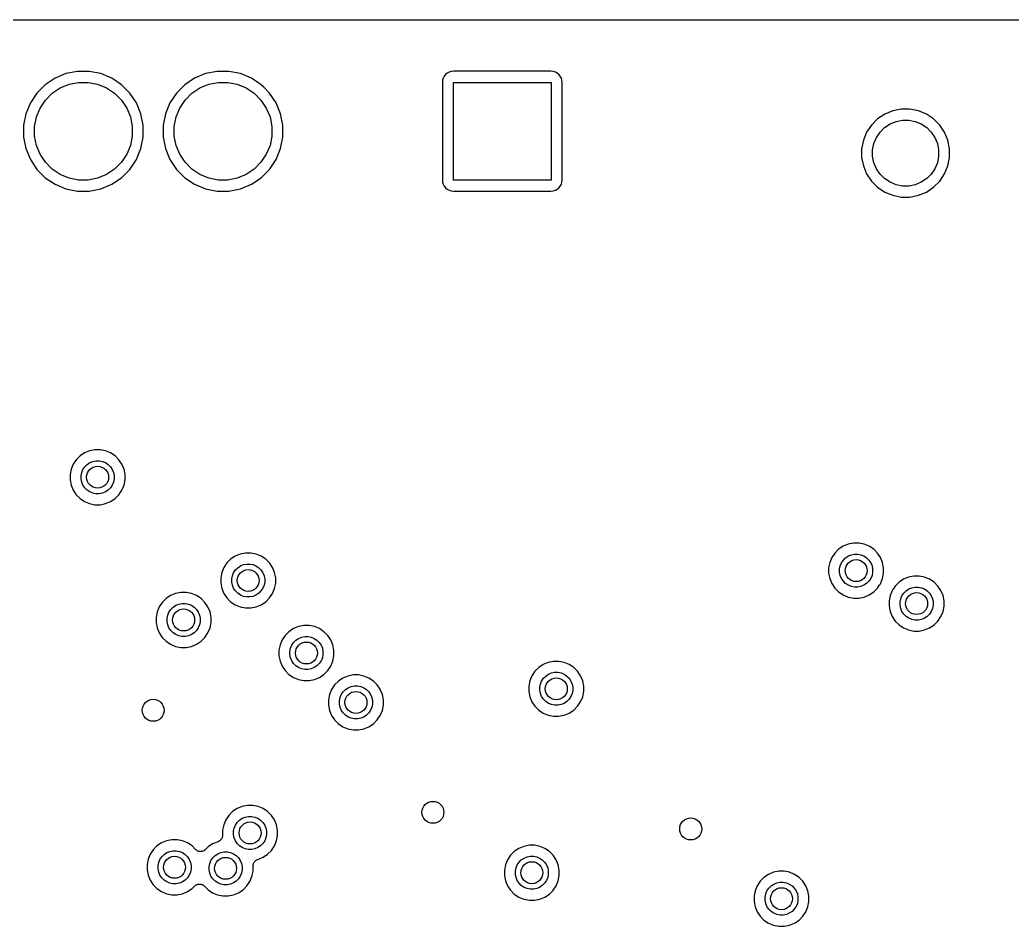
# Model space of a CAD drawing. Extents: x 76.5 to 170.2, y -170.2 to -83.1.
# Drawn here: x 131.81 to 149.86, y -99.58 to -83.08 of the extents above; entities that cross this region are included whole.
import ezdxf

# ---------------------------------------------------------------- set-up
doc = ezdxf.new("R2010")
doc.units = 0
doc.header["$MEASUREMENT"] = 0
doc.layers.add('BLACK', color=7, linetype='CONTINUOUS')

msp = doc.modelspace()

# ---------------------------------------------------------------- linework, layer by layer
at = {"layer": 'BLACK', "linetype": 'CONTINUOUS'}
for p, q in [((124.606, -83.0807), (159.647, -83.0807)), ((132.647, -84.0605), (132.449, -84.1426)), ((132.858, -84.0187), (132.647, -84.0605)), ((133.072, -84.0187), (132.858, -84.0187)), ((133.283, -84.0605), (133.072, -84.0187)), ((133.481, -84.1426), (133.283, -84.0605)), ((135.187, -84.0605), (134.989, -84.1426)), ((135.398, -84.0187), (135.187, -84.0605)), ((135.612, -84.0187), (135.398, -84.0187)), ((135.823, -84.0605), (135.612, -84.0187)), ((136.021, -84.1426), (135.823, -84.0605)), ((139.529, -84.107), (139.51, -84.1418)), ((139.554, -84.0766), (139.529, -84.107)), ((139.584, -84.0516), (139.554, -84.0766)), ((139.619, -84.033), (139.584, -84.0516)), ((139.657, -84.0216), (139.619, -84.033)), ((139.702, -84.0171), (139.657, -84.0216)), ((141.468, -84.0171), (139.702, -84.0171)), ((141.513, -84.0216), (141.468, -84.0171)), ((141.551, -84.033), (141.513, -84.0216)), ((141.586, -84.0516), (141.551, -84.033)), ((141.616, -84.0766), (141.586, -84.0516)), ((141.641, -84.107), (141.616, -84.0766)), ((141.66, -84.1418), (141.641, -84.107)), ((132.271, -84.2618), (132.119, -84.4135)), ((132.449, -84.1426), (132.271, -84.2618)), ((132.544, -84.3199), (132.706, -84.2528)), ((132.706, -84.2528), (132.878, -84.2187)), ((132.878, -84.2187), (133.053, -84.2187)), ((133.053, -84.2187), (133.224, -84.2528)), ((133.224, -84.2528), (133.386, -84.3199)), ((133.659, -84.2618), (133.481, -84.1426)), ((133.811, -84.4135), (133.659, -84.2618)), ((134.811, -84.2618), (134.659, -84.4135)), ((134.989, -84.1426), (134.811, -84.2618)), ((135.084, -84.3199), (135.246, -84.2528)), ((135.246, -84.2528), (135.418, -84.2187)), ((135.418, -84.2187), (135.593, -84.2187)), ((135.593, -84.2187), (135.764, -84.2528)), ((135.764, -84.2528), (135.926, -84.3199)), ((136.199, -84.2618), (136.021, -84.1426)), ((136.246, -84.3084), (136.199, -84.2618)), ((139.499, -84.1795), (139.495, -84.2249)), ((139.495, -84.2249), (139.495, -85.9904)), ((139.51, -84.1418), (139.499, -84.1795)), ((139.696, -85.9967), (139.696, -84.2187)), ((139.696, -84.2187), (141.474, -84.2187)), ((141.474, -84.2187), (141.474, -85.9967)), ((141.671, -84.1795), (141.66, -84.1418)), ((141.676, -84.2249), (141.671, -84.1795)), ((141.676, -85.9904), (141.676, -84.2249)), ((132.119, -84.4135), (132, -84.5919)), ((132.275, -84.541), (132.398, -84.4172)), ((132.398, -84.4172), (132.544, -84.3199)), ((133.386, -84.3199), (133.532, -84.4172)), ((133.532, -84.4172), (133.656, -84.541)), ((133.93, -84.5918), (133.811, -84.4135)), ((134.659, -84.4135), (134.54, -84.5919)), ((134.815, -84.541), (134.938, -84.4172)), ((134.938, -84.4172), (135.084, -84.3199)), ((135.926, -84.3199), (136.072, -84.4172)), ((136.072, -84.4172), (136.196, -84.541)), ((136.246, -84.3085), (136.246, -84.3084)), ((136.351, -84.4135), (136.246, -84.3085)), ((136.47, -84.5918), (136.351, -84.4135)), ((132, -84.5919), (131.918, -84.79)), ((132.177, -84.6866), (132.275, -84.541)), ((133.656, -84.541), (133.753, -84.6866)), ((134.012, -84.79), (133.93, -84.5918)), ((134.54, -84.5919), (134.458, -84.79)), ((134.717, -84.6866), (134.815, -84.541)), ((136.196, -84.541), (136.293, -84.6866)), ((136.552, -84.79), (136.47, -84.5918)), ((131.918, -84.79), (131.876, -85.0004)), ((132.11, -84.8484), (132.177, -84.6866)), ((133.753, -84.6866), (133.82, -84.8484)), ((134.054, -85.0004), (134.012, -84.79)), ((134.458, -84.79), (134.416, -85.0004)), ((134.65, -84.8484), (134.717, -84.6866)), ((136.293, -84.6866), (136.36, -84.8484)), ((136.594, -85.0004), (136.552, -84.79)), ((147.544, -84.7967), (147.413, -84.8843)), ((147.69, -84.7364), (147.544, -84.7967)), ((147.844, -84.7057), (147.69, -84.7364)), ((148.002, -84.7057), (147.844, -84.7057)), ((148.156, -84.7364), (148.002, -84.7057)), ((148.302, -84.7967), (148.156, -84.7364)), ((148.433, -84.8843), (148.302, -84.7967)), ((131.876, -85.0004), (131.876, -85.2149)), ((132.076, -85.0201), (132.11, -84.8484)), ((132.076, -85.1952), (132.076, -85.0201)), ((133.82, -84.8484), (133.854, -85.0201)), ((133.854, -85.0201), (133.854, -85.1952)), ((134.054, -85.2149), (134.054, -85.0004)), ((134.416, -85.0004), (134.416, -85.2149)), ((134.616, -85.0201), (134.65, -84.8484)), ((134.616, -85.1952), (134.616, -85.0201)), ((136.36, -84.8484), (136.394, -85.0201)), ((136.394, -85.0201), (136.394, -85.1952)), ((136.594, -85.2149), (136.594, -85.0004)), ((147.302, -84.9957), (147.214, -85.1267)), ((147.413, -84.8843), (147.302, -84.9957)), ((147.541, -85.0396), (147.639, -84.974)), ((147.639, -84.974), (147.748, -84.9287)), ((147.748, -84.9287), (147.864, -84.9057)), ((147.864, -84.9057), (147.982, -84.9057)), ((147.982, -84.9057), (148.098, -84.9287)), ((148.098, -84.9287), (148.207, -84.974)), ((148.207, -84.974), (148.306, -85.0396)), ((148.544, -84.9957), (148.433, -84.8843)), ((148.632, -85.1267), (148.544, -84.9957)), ((132.11, -85.367), (132.076, -85.1952)), ((133.854, -85.1952), (133.82, -85.367)), ((134.65, -85.367), (134.616, -85.1952)), ((136.394, -85.1952), (136.36, -85.367)), ((147.214, -85.1267), (147.154, -85.2723)), ((147.391, -85.2215), (147.457, -85.1232)), ((147.457, -85.1232), (147.541, -85.0396)), ((148.306, -85.0396), (148.389, -85.1232)), ((148.389, -85.1232), (148.455, -85.2215)), ((148.692, -85.2723), (148.632, -85.1267)), ((131.876, -85.2149), (131.918, -85.4253)), ((132.177, -85.5288), (132.11, -85.367)), ((133.82, -85.367), (133.753, -85.5288)), ((134.012, -85.4253), (134.054, -85.2149)), ((134.416, -85.2149), (134.458, -85.4253)), ((134.717, -85.5288), (134.65, -85.367)), ((136.36, -85.367), (136.293, -85.5288)), ((136.552, -85.4253), (136.594, -85.2149)), ((147.154, -85.2723), (147.123, -85.4269)), ((147.323, -85.4466), (147.346, -85.3307)), ((147.346, -85.3307), (147.391, -85.2215)), ((148.455, -85.2215), (148.5, -85.3307)), ((148.5, -85.3307), (148.523, -85.4466)), ((148.723, -85.4269), (148.692, -85.2723)), ((131.918, -85.4253), (132, -85.6235)), ((132.275, -85.6744), (132.177, -85.5288)), ((133.753, -85.5288), (133.656, -85.6744)), ((133.93, -85.6235), (134.012, -85.4253)), ((134.458, -85.4253), (134.54, -85.6235)), ((134.815, -85.6744), (134.717, -85.5288)), ((136.293, -85.5288), (136.196, -85.6744)), ((136.47, -85.6235), (136.552, -85.4253)), ((147.123, -85.4269), (147.123, -85.5845)), ((147.323, -85.5648), (147.323, -85.4466)), ((147.346, -85.6807), (147.323, -85.5648)), ((148.523, -85.5648), (148.5, -85.6807)), ((148.523, -85.4466), (148.523, -85.5648)), ((148.723, -85.5845), (148.723, -85.4269)), ((132, -85.6235), (132.119, -85.8019)), ((132.398, -85.7982), (132.275, -85.6744)), ((133.656, -85.6744), (133.532, -85.7982)), ((133.811, -85.8019), (133.93, -85.6235)), ((134.54, -85.6235), (134.659, -85.8019)), ((134.938, -85.7982), (134.815, -85.6744)), ((136.196, -85.6744), (136.072, -85.7982)), ((136.351, -85.8019), (136.47, -85.6235)), ((147.123, -85.5845), (147.154, -85.739)), ((147.154, -85.739), (147.214, -85.8846)), ((147.391, -85.7899), (147.346, -85.6807)), ((148.5, -85.6807), (148.455, -85.7899)), ((148.632, -85.8846), (148.692, -85.739)), ((148.692, -85.739), (148.723, -85.5845)), ((132.119, -85.8019), (132.271, -85.9536)), ((132.544, -85.8955), (132.398, -85.7982)), ((132.706, -85.9625), (132.544, -85.8955)), ((133.386, -85.8955), (133.224, -85.9625)), ((133.532, -85.7982), (133.386, -85.8955)), ((133.659, -85.9536), (133.811, -85.8019)), ((134.659, -85.8019), (134.811, -85.9536)), ((135.084, -85.8955), (134.938, -85.7982)), ((135.246, -85.9625), (135.084, -85.8955)), ((135.926, -85.8955), (135.764, -85.9625)), ((136.072, -85.7982), (135.926, -85.8955)), ((136.199, -85.9536), (136.351, -85.8019)), ((147.214, -85.8846), (147.302, -86.0157)), ((147.457, -85.8882), (147.391, -85.7899)), ((147.541, -85.9717), (147.457, -85.8882)), ((148.389, -85.8882), (148.306, -85.9717)), ((148.455, -85.7899), (148.389, -85.8882)), ((148.544, -86.0157), (148.632, -85.8846)), ((132.271, -85.9536), (132.449, -86.0727)), ((132.449, -86.0727), (132.647, -86.1548)), ((132.878, -85.9967), (132.706, -85.9625)), ((133.053, -85.9967), (132.878, -85.9967)), ((133.224, -85.9625), (133.053, -85.9967)), ((133.283, -86.1548), (133.481, -86.0727)), ((133.481, -86.0727), (133.659, -85.9536)), ((134.811, -85.9536), (134.989, -86.0727)), ((134.989, -86.0727), (135.187, -86.1548)), ((135.418, -85.9967), (135.246, -85.9625)), ((135.593, -85.9967), (135.418, -85.9967)), ((135.764, -85.9625), (135.593, -85.9967)), ((135.823, -86.1548), (136.021, -86.0727)), ((136.021, -86.0727), (136.199, -85.9536)), ((139.495, -85.9904), (139.499, -86.0359)), ((139.499, -86.0359), (139.51, -86.0736)), ((139.51, -86.0736), (139.529, -86.1083)), ((141.474, -85.9967), (139.696, -85.9967)), ((141.641, -86.1083), (141.66, -86.0736)), ((141.66, -86.0736), (141.671, -86.0359)), ((141.671, -86.0359), (141.676, -85.9904)), ((147.302, -86.0157), (147.413, -86.1271)), ((147.639, -86.0374), (147.541, -85.9717)), ((147.748, -86.0826), (147.639, -86.0374)), ((147.864, -86.1057), (147.748, -86.0826)), ((147.982, -86.1057), (147.864, -86.1057)), ((148.098, -86.0826), (147.982, -86.1057)), ((148.207, -86.0374), (148.098, -86.0826)), ((148.306, -85.9717), (148.207, -86.0374)), ((148.433, -86.1271), (148.544, -86.0157)), ((132.647, -86.1548), (132.858, -86.1967)), ((132.858, -86.1967), (133.072, -86.1967)), ((133.072, -86.1967), (133.283, -86.1548)), ((135.187, -86.1548), (135.398, -86.1967)), ((135.398, -86.1967), (135.612, -86.1967)), ((135.612, -86.1967), (135.823, -86.1548)), ((139.529, -86.1083), (139.554, -86.1388)), ((139.554, -86.1388), (139.584, -86.1638)), ((139.584, -86.1638), (139.619, -86.1824)), ((139.619, -86.1824), (139.657, -86.1938)), ((139.657, -86.1938), (139.702, -86.1983)), ((139.702, -86.1983), (141.468, -86.1983)), ((141.468, -86.1983), (141.513, -86.1938)), ((141.513, -86.1938), (141.551, -86.1824)), ((141.551, -86.1824), (141.586, -86.1638)), ((141.586, -86.1638), (141.616, -86.1388)), ((141.616, -86.1388), (141.641, -86.1083)), ((147.413, -86.1271), (147.544, -86.2146)), ((147.544, -86.2146), (147.69, -86.2749)), ((147.69, -86.2749), (147.844, -86.3057)), ((148.002, -86.3057), (148.156, -86.2749)), ((148.156, -86.2749), (148.302, -86.2146)), ((148.302, -86.2146), (148.433, -86.1271)), ((147.844, -86.3057), (148.002, -86.3057)), ((132.986, -90.9626), (132.904, -91.0173)), ((133.077, -90.9249), (132.986, -90.9626)), ((133.174, -90.9057), (133.077, -90.9249)), ((133.272, -90.9057), (133.174, -90.9057)), ((133.369, -90.9249), (133.272, -90.9057)), ((133.46, -90.9626), (133.369, -90.9249)), ((133.542, -91.0173), (133.46, -90.9626)), ((132.835, -91.087), (132.78, -91.1688)), ((132.904, -91.0173), (132.835, -91.087)), ((133.032, -91.1727), (133.081, -91.1398)), ((133.081, -91.1398), (133.136, -91.1172)), ((133.136, -91.1172), (133.194, -91.1057)), ((133.194, -91.1057), (133.253, -91.1057)), ((133.253, -91.1057), (133.311, -91.1172)), ((133.311, -91.1172), (133.365, -91.1398)), ((133.365, -91.1398), (133.414, -91.1727)), ((133.611, -91.087), (133.542, -91.0173)), ((133.666, -91.1688), (133.611, -91.087)), ((132.742, -91.2598), (132.723, -91.3564)), ((132.78, -91.1688), (132.742, -91.2598)), ((132.923, -91.3761), (132.935, -91.3182)), ((132.935, -91.3182), (132.957, -91.2636)), ((132.957, -91.2636), (132.99, -91.2144)), ((132.99, -91.2144), (133.032, -91.1727)), ((133.414, -91.1727), (133.456, -91.2144)), ((133.456, -91.2144), (133.489, -91.2636)), ((133.489, -91.2636), (133.512, -91.3182)), ((133.512, -91.3182), (133.523, -91.3761)), ((133.704, -91.2598), (133.666, -91.1688)), ((133.723, -91.3564), (133.704, -91.2598)), ((132.723, -91.3564), (132.723, -91.4549)), ((132.723, -91.4549), (132.742, -91.5515)), ((132.923, -91.4352), (132.923, -91.3761)), ((132.935, -91.4932), (132.923, -91.4352)), ((132.957, -91.5478), (132.935, -91.4932)), ((133.512, -91.4932), (133.489, -91.5478)), ((133.523, -91.4352), (133.512, -91.4932)), ((133.523, -91.3761), (133.523, -91.4352)), ((133.704, -91.5515), (133.723, -91.4549)), ((133.723, -91.4549), (133.723, -91.3564)), ((132.742, -91.5515), (132.78, -91.6425)), ((132.78, -91.6425), (132.835, -91.7244)), ((132.99, -91.5969), (132.957, -91.5478)), ((133.032, -91.6387), (132.99, -91.5969)), ((133.081, -91.6715), (133.032, -91.6387)), ((133.136, -91.6942), (133.081, -91.6715)), ((133.194, -91.7057), (133.136, -91.6942)), ((133.311, -91.6942), (133.253, -91.7057)), ((133.365, -91.6715), (133.311, -91.6942)), ((133.414, -91.6387), (133.365, -91.6715)), ((133.456, -91.5969), (133.414, -91.6387)), ((133.489, -91.5478), (133.456, -91.5969)), ((133.611, -91.7244), (133.666, -91.6425)), ((133.666, -91.6425), (133.704, -91.5515)), ((132.835, -91.7244), (132.904, -91.7941)), ((132.904, -91.7941), (132.986, -91.8488)), ((132.986, -91.8488), (133.077, -91.8865)), ((133.253, -91.7057), (133.194, -91.7057)), ((133.369, -91.8865), (133.46, -91.8488)), ((133.46, -91.8488), (133.542, -91.7941)), ((133.542, -91.7941), (133.611, -91.7244)), ((133.077, -91.8865), (133.174, -91.9057)), ((133.174, -91.9057), (133.272, -91.9057)), ((133.272, -91.9057), (133.369, -91.8865)), ((146.974, -92.6057), (146.877, -92.6249)), ((147.072, -92.6057), (146.974, -92.6057)), ((147.169, -92.6249), (147.072, -92.6057)), ((135.914, -92.7857), (135.817, -92.8049)), ((136.012, -92.7857), (135.914, -92.7857)), ((136.109, -92.8049), (136.012, -92.7857)), ((146.635, -92.787), (146.58, -92.8688)), ((146.704, -92.7173), (146.635, -92.787)), ((146.786, -92.6626), (146.704, -92.7173)), ((146.877, -92.6249), (146.786, -92.6626)), ((147.26, -92.6626), (147.169, -92.6249)), ((147.342, -92.7173), (147.26, -92.6626)), ((147.411, -92.787), (147.342, -92.7173)), ((147.466, -92.8688), (147.411, -92.787)), ((135.575, -92.967), (135.52, -93.0488)), ((135.644, -92.8973), (135.575, -92.967)), ((135.726, -92.8426), (135.644, -92.8973)), ((135.817, -92.8049), (135.726, -92.8426)), ((136.2, -92.8426), (136.109, -92.8049)), ((136.282, -92.8973), (136.2, -92.8426)), ((136.351, -92.967), (136.282, -92.8973)), ((136.406, -93.0488), (136.351, -92.967)), ((146.542, -92.9598), (146.523, -93.0564)), ((146.58, -92.8688), (146.542, -92.9598)), ((146.735, -93.0182), (146.757, -92.9636)), ((146.757, -92.9636), (146.79, -92.9144)), ((146.79, -92.9144), (146.832, -92.8727)), ((146.832, -92.8727), (146.881, -92.8398)), ((146.881, -92.8398), (146.936, -92.8172)), ((146.936, -92.8172), (146.994, -92.8057)), ((146.994, -92.8057), (147.053, -92.8057)), ((147.053, -92.8057), (147.111, -92.8172)), ((147.111, -92.8172), (147.165, -92.8398)), ((147.165, -92.8398), (147.214, -92.8727)), ((147.214, -92.8727), (147.256, -92.9144)), ((147.256, -92.9144), (147.289, -92.9636)), ((147.289, -92.9636), (147.312, -93.0182)), ((147.504, -92.9598), (147.466, -92.8688)), ((147.523, -93.0564), (147.504, -92.9598)), ((135.482, -93.1398), (135.463, -93.2364)), ((135.52, -93.0488), (135.482, -93.1398)), ((135.675, -93.1982), (135.697, -93.1436)), ((135.697, -93.1436), (135.73, -93.0944)), ((135.73, -93.0944), (135.772, -93.0527)), ((135.772, -93.0527), (135.821, -93.0198)), ((135.821, -93.0198), (135.876, -92.9972)), ((135.876, -92.9972), (135.934, -92.9857)), ((135.934, -92.9857), (135.993, -92.9857)), ((135.993, -92.9857), (136.051, -92.9972)), ((136.051, -92.9972), (136.105, -93.0198)), ((136.105, -93.0198), (136.154, -93.0527)), ((136.154, -93.0527), (136.196, -93.0944)), ((136.196, -93.0944), (136.229, -93.1436)), ((136.229, -93.1436), (136.252, -93.1982)), ((136.424, -93.0925), (136.406, -93.0488)), ((136.444, -93.1398), (136.424, -93.0925)), ((136.463, -93.2364), (136.444, -93.1398)), ((146.523, -93.0564), (146.523, -93.1549)), ((146.723, -93.0761), (146.735, -93.0182)), ((146.723, -93.1352), (146.723, -93.0761)), ((146.735, -93.1932), (146.723, -93.1352)), ((147.312, -93.0182), (147.323, -93.0761)), ((147.323, -93.1352), (147.312, -93.1932)), ((147.323, -93.0761), (147.323, -93.1352)), ((147.523, -93.1549), (147.523, -93.0564)), ((135.463, -93.2364), (135.463, -93.3349)), ((135.663, -93.2561), (135.675, -93.1982)), ((135.663, -93.3152), (135.663, -93.2561)), ((135.675, -93.3732), (135.663, -93.3152)), ((136.252, -93.1982), (136.263, -93.2561)), ((136.263, -93.3152), (136.252, -93.3732)), ((136.263, -93.2561), (136.263, -93.3152)), ((136.463, -93.3349), (136.463, -93.2364)), ((146.523, -93.1549), (146.542, -93.2515)), ((146.542, -93.2515), (146.58, -93.3425)), ((146.757, -93.2478), (146.735, -93.1932)), ((146.79, -93.2969), (146.757, -93.2478)), ((146.832, -93.3387), (146.79, -93.2969)), ((147.256, -93.2969), (147.214, -93.3387)), ((147.289, -93.2478), (147.256, -93.2969)), ((147.312, -93.1932), (147.289, -93.2478)), ((147.47, -93.3371), (147.473, -93.3255)), ((147.473, -93.3255), (147.504, -93.2515)), ((147.504, -93.2515), (147.523, -93.1549)), ((147.804, -93.3173), (147.735, -93.387)), ((147.886, -93.2626), (147.804, -93.3173)), ((147.977, -93.2249), (147.886, -93.2626)), ((148.074, -93.2057), (147.977, -93.2249)), ((148.172, -93.2057), (148.074, -93.2057)), ((148.269, -93.2249), (148.172, -93.2057)), ((148.36, -93.2626), (148.269, -93.2249)), ((148.442, -93.3173), (148.36, -93.2626)), ((148.511, -93.387), (148.442, -93.3173)), ((134.739, -93.5036), (134.642, -93.5229)), ((134.837, -93.5036), (134.739, -93.5036)), ((134.934, -93.5229), (134.837, -93.5036)), ((135.463, -93.3349), (135.482, -93.4315)), ((135.482, -93.4315), (135.52, -93.5225)), ((135.697, -93.4278), (135.675, -93.3732)), ((135.73, -93.4769), (135.697, -93.4278)), ((135.772, -93.5187), (135.73, -93.4769)), ((136.196, -93.4769), (136.154, -93.5187)), ((136.229, -93.4278), (136.196, -93.4769)), ((136.252, -93.3732), (136.229, -93.4278)), ((136.406, -93.5225), (136.444, -93.4315)), ((136.444, -93.4315), (136.463, -93.3349)), ((146.58, -93.3425), (146.635, -93.4244)), ((146.635, -93.4244), (146.704, -93.4941)), ((146.704, -93.4941), (146.786, -93.5488)), ((146.881, -93.3715), (146.832, -93.3387)), ((146.936, -93.3942), (146.881, -93.3715)), ((146.994, -93.4057), (146.936, -93.3942)), ((147.053, -93.4057), (146.994, -93.4057)), ((147.111, -93.3942), (147.053, -93.4057)), ((147.165, -93.3715), (147.111, -93.3942)), ((147.214, -93.3387), (147.165, -93.3715)), ((147.26, -93.5488), (147.342, -93.4941)), ((147.342, -93.4941), (147.411, -93.4244)), ((147.411, -93.4244), (147.45, -93.3667)), ((147.45, -93.3667), (147.451, -93.3654)), ((147.451, -93.3653), (147.459, -93.3556)), ((147.451, -93.3654), (147.451, -93.3653)), ((147.451, -93.3654), (147.451, -93.3654)), ((147.451, -93.3654), (147.451, -93.3654)), ((147.459, -93.3556), (147.467, -93.3464)), ((147.467, -93.3464), (147.47, -93.3371)), ((147.673, -93.4859), (147.642, -93.5598)), ((147.677, -93.4737), (147.673, -93.4859)), ((147.679, -93.4649), (147.677, -93.4737)), ((147.687, -93.4557), (147.679, -93.4649)), ((147.695, -93.4461), (147.687, -93.4557)), ((147.696, -93.4446), (147.695, -93.4461)), ((147.735, -93.387), (147.696, -93.4446)), ((147.89, -93.5144), (147.932, -93.4727)), ((147.932, -93.4727), (147.981, -93.4398)), ((147.981, -93.4398), (148.036, -93.4172)), ((148.036, -93.4172), (148.094, -93.4057)), ((148.094, -93.4057), (148.153, -93.4057)), ((148.153, -93.4057), (148.211, -93.4172)), ((148.211, -93.4172), (148.265, -93.4398)), ((148.265, -93.4398), (148.314, -93.4727)), ((148.314, -93.4727), (148.356, -93.5144)), ((148.566, -93.4688), (148.511, -93.387)), ((148.604, -93.5598), (148.566, -93.4688)), ((134.4, -93.6849), (134.345, -93.7668)), ((134.469, -93.6153), (134.4, -93.6849)), ((134.551, -93.5605), (134.469, -93.6153)), ((134.642, -93.5229), (134.551, -93.5605)), ((135.025, -93.5605), (134.934, -93.5229)), ((135.107, -93.6153), (135.025, -93.5605)), ((135.176, -93.6849), (135.107, -93.6153)), ((135.231, -93.7668), (135.176, -93.6849)), ((135.52, -93.5225), (135.575, -93.6044)), ((135.575, -93.6044), (135.644, -93.6741)), ((135.644, -93.6741), (135.726, -93.7288)), ((135.821, -93.5515), (135.772, -93.5187)), ((135.876, -93.5742), (135.821, -93.5515)), ((135.934, -93.5857), (135.876, -93.5742)), ((135.993, -93.5857), (135.934, -93.5857)), ((136.051, -93.5742), (135.993, -93.5857)), ((136.105, -93.5515), (136.051, -93.5742)), ((136.154, -93.5187), (136.105, -93.5515)), ((136.2, -93.7288), (136.282, -93.6741)), ((136.282, -93.6741), (136.351, -93.6044)), ((136.351, -93.6044), (136.406, -93.5225)), ((146.786, -93.5488), (146.877, -93.5865)), ((146.877, -93.5865), (146.974, -93.6057)), ((146.974, -93.6057), (147.072, -93.6057)), ((147.072, -93.6057), (147.169, -93.5865)), ((147.169, -93.5865), (147.26, -93.5488)), ((147.642, -93.5598), (147.623, -93.6564)), ((147.623, -93.6564), (147.623, -93.7549)), ((147.823, -93.6761), (147.835, -93.6182)), ((147.823, -93.7352), (147.823, -93.6761)), ((147.835, -93.6182), (147.857, -93.5636)), ((147.857, -93.5636), (147.89, -93.5144)), ((148.356, -93.5144), (148.389, -93.5636)), ((148.389, -93.5636), (148.412, -93.6182)), ((148.412, -93.6182), (148.423, -93.6761)), ((148.423, -93.6761), (148.423, -93.7352)), ((148.623, -93.6564), (148.604, -93.5598)), ((148.623, -93.7549), (148.623, -93.6564)), ((134.307, -93.8578), (134.288, -93.9544)), ((134.345, -93.7668), (134.307, -93.8578)), ((134.5, -93.9161), (134.522, -93.8615)), ((134.522, -93.8615), (134.555, -93.8124)), ((134.555, -93.8124), (134.597, -93.7706)), ((134.597, -93.7706), (134.646, -93.7378)), ((134.646, -93.7378), (134.701, -93.7152)), ((134.701, -93.7152), (134.758, -93.7036)), ((134.758, -93.7036), (134.818, -93.7036)), ((134.818, -93.7036), (134.876, -93.7152)), ((134.876, -93.7152), (134.93, -93.7378)), ((134.93, -93.7378), (134.979, -93.7706)), ((134.979, -93.7706), (135.021, -93.8124)), ((135.021, -93.8124), (135.054, -93.8615)), ((135.054, -93.8615), (135.076, -93.9161)), ((135.269, -93.8578), (135.231, -93.7668)), ((135.288, -93.9544), (135.269, -93.8578)), ((135.726, -93.7288), (135.817, -93.7665)), ((135.817, -93.7665), (135.914, -93.7857)), ((135.914, -93.7857), (136.012, -93.7857)), ((136.012, -93.7857), (136.109, -93.7665)), ((136.109, -93.7665), (136.2, -93.7288)), ((147.623, -93.7549), (147.642, -93.8515)), ((147.642, -93.8515), (147.68, -93.9425)), ((147.835, -93.7932), (147.823, -93.7352)), ((147.857, -93.8478), (147.835, -93.7932)), ((147.89, -93.8969), (147.857, -93.8478)), ((148.389, -93.8478), (148.356, -93.8969)), ((148.412, -93.7932), (148.389, -93.8478)), ((148.423, -93.7352), (148.412, -93.7932)), ((148.566, -93.9425), (148.604, -93.8515)), ((148.604, -93.8515), (148.623, -93.7549)), ((134.288, -93.9544), (134.288, -94.0529)), ((134.488, -93.9741), (134.5, -93.9161)), ((134.488, -94.0332), (134.488, -93.9741)), ((134.5, -94.0911), (134.488, -94.0332)), ((135.076, -93.9161), (135.088, -93.9741)), ((135.088, -94.0332), (135.076, -94.0911)), ((135.088, -93.9741), (135.088, -94.0332)), ((135.288, -94.0529), (135.288, -93.9544)), ((147.68, -93.9425), (147.735, -94.0244)), ((147.735, -94.0244), (147.804, -94.0941)), ((147.932, -93.9387), (147.89, -93.8969)), ((147.981, -93.9715), (147.932, -93.9387)), ((148.036, -93.9942), (147.981, -93.9715)), ((148.094, -94.0057), (148.036, -93.9942)), ((148.153, -94.0057), (148.094, -94.0057)), ((148.211, -93.9942), (148.153, -94.0057)), ((148.265, -93.9715), (148.211, -93.9942)), ((148.314, -93.9387), (148.265, -93.9715)), ((148.356, -93.8969), (148.314, -93.9387)), ((148.442, -94.0941), (148.511, -94.0244)), ((148.511, -94.0244), (148.566, -93.9425)), ((134.288, -94.0529), (134.307, -94.1495)), ((134.307, -94.1495), (134.345, -94.2405)), ((134.522, -94.1457), (134.5, -94.0911)), ((134.555, -94.1949), (134.522, -94.1457)), ((134.597, -94.2367), (134.555, -94.1949)), ((135.021, -94.1949), (134.979, -94.2367)), ((135.054, -94.1457), (135.021, -94.1949)), ((135.076, -94.0911), (135.054, -94.1457)), ((135.231, -94.2405), (135.269, -94.1495)), ((135.269, -94.1495), (135.288, -94.0529)), ((136.704, -94.2173), (136.635, -94.287)), ((136.786, -94.1626), (136.704, -94.2173)), ((136.877, -94.1249), (136.786, -94.1626)), ((136.974, -94.1057), (136.877, -94.1249)), ((137.072, -94.1057), (136.974, -94.1057)), ((137.169, -94.1249), (137.072, -94.1057)), ((137.26, -94.1626), (137.169, -94.1249)), ((137.342, -94.2173), (137.26, -94.1626)), ((137.411, -94.287), (137.342, -94.2173)), ((147.804, -94.0941), (147.886, -94.1488)), ((147.886, -94.1488), (147.977, -94.1865)), ((147.977, -94.1865), (148.074, -94.2057)), ((148.074, -94.2057), (148.172, -94.2057)), ((148.172, -94.2057), (148.269, -94.1865)), ((148.269, -94.1865), (148.36, -94.1488)), ((148.36, -94.1488), (148.442, -94.0941)), ((134.345, -94.2405), (134.4, -94.3224)), ((134.4, -94.3224), (134.469, -94.392)), ((134.469, -94.392), (134.551, -94.4467)), ((134.646, -94.2695), (134.597, -94.2367)), ((134.701, -94.2921), (134.646, -94.2695)), ((134.758, -94.3036), (134.701, -94.2921)), ((134.818, -94.3036), (134.758, -94.3036)), ((134.876, -94.2921), (134.818, -94.3036)), ((134.93, -94.2695), (134.876, -94.2921)), ((134.979, -94.2367), (134.93, -94.2695)), ((135.037, -94.4383), (135.107, -94.392)), ((135.107, -94.392), (135.176, -94.3224)), ((135.176, -94.3224), (135.231, -94.2405)), ((136.58, -94.3688), (136.542, -94.4598)), ((136.635, -94.287), (136.58, -94.3688)), ((136.79, -94.4144), (136.832, -94.3727)), ((136.832, -94.3727), (136.881, -94.3398)), ((136.881, -94.3398), (136.936, -94.3172)), ((136.936, -94.3172), (136.994, -94.3057)), ((136.994, -94.3057), (137.053, -94.3057)), ((137.053, -94.3057), (137.111, -94.3172)), ((137.111, -94.3172), (137.165, -94.3398)), ((137.165, -94.3398), (137.214, -94.3727)), ((137.214, -94.3727), (137.256, -94.4144)), ((137.466, -94.3688), (137.411, -94.287)), ((137.504, -94.4598), (137.466, -94.3688)), ((134.551, -94.4467), (134.642, -94.4844)), ((134.642, -94.4844), (134.739, -94.5036)), ((134.739, -94.5036), (134.837, -94.5036)), ((134.837, -94.5036), (134.934, -94.4844)), ((134.934, -94.4844), (135.025, -94.4467)), ((135.025, -94.4467), (135.037, -94.4383)), ((135.037, -94.4383), (135.037, -94.4383)), ((136.542, -94.4598), (136.523, -94.5564)), ((136.523, -94.5564), (136.523, -94.6549)), ((136.723, -94.5761), (136.735, -94.5182)), ((136.723, -94.6352), (136.723, -94.5761)), ((136.735, -94.5182), (136.757, -94.4636)), ((136.757, -94.4636), (136.79, -94.4144)), ((137.256, -94.4144), (137.289, -94.4636)), ((137.289, -94.4636), (137.312, -94.5182)), ((137.312, -94.5182), (137.323, -94.5761)), ((137.323, -94.5761), (137.323, -94.6352)), ((137.523, -94.5564), (137.504, -94.4598)), ((137.523, -94.6549), (137.523, -94.5564)), ((136.523, -94.6549), (136.542, -94.7515)), ((136.542, -94.7515), (136.58, -94.8425)), ((136.735, -94.6932), (136.723, -94.6352)), ((136.757, -94.7478), (136.735, -94.6932)), ((136.79, -94.7969), (136.757, -94.7478)), ((137.289, -94.7478), (137.256, -94.7969)), ((137.312, -94.6932), (137.289, -94.7478)), ((137.323, -94.6352), (137.312, -94.6932)), ((137.466, -94.8425), (137.504, -94.7515)), ((137.504, -94.7515), (137.523, -94.6549)), ((141.518, -94.7574), (141.421, -94.7766)), ((141.617, -94.7574), (141.518, -94.7574)), ((141.713, -94.7766), (141.617, -94.7574)), ((136.58, -94.8425), (136.635, -94.9244)), ((136.635, -94.9244), (136.704, -94.9941)), ((136.832, -94.8387), (136.79, -94.7969)), ((136.881, -94.8715), (136.832, -94.8387)), ((136.936, -94.8942), (136.881, -94.8715)), ((136.994, -94.9057), (136.936, -94.8942)), ((137.053, -94.9057), (136.994, -94.9057)), ((137.111, -94.8942), (137.053, -94.9057)), ((137.165, -94.8715), (137.111, -94.8942)), ((137.214, -94.8387), (137.165, -94.8715)), ((137.256, -94.7969), (137.214, -94.8387)), ((137.342, -94.9941), (137.411, -94.9244)), ((137.411, -94.9244), (137.466, -94.8425)), ((141.179, -94.9387), (141.124, -95.0206)), ((141.249, -94.8691), (141.179, -94.9387)), ((141.33, -94.8143), (141.249, -94.8691)), ((141.421, -94.7766), (141.33, -94.8143)), ((141.804, -94.8143), (141.713, -94.7766)), ((141.886, -94.8691), (141.804, -94.8143)), ((141.956, -94.9387), (141.886, -94.8691)), ((142.01, -95.0206), (141.956, -94.9387)), ((136.704, -94.9941), (136.786, -95.0488)), ((136.786, -95.0488), (136.877, -95.0865)), ((136.877, -95.0865), (136.974, -95.1057)), ((136.974, -95.1057), (137.072, -95.1057)), ((137.072, -95.1057), (137.169, -95.0865)), ((137.169, -95.0865), (137.26, -95.0488)), ((137.26, -95.0488), (137.342, -94.9941)), ((137.604, -95.1173), (137.535, -95.187)), ((137.686, -95.0626), (137.604, -95.1173)), ((137.777, -95.0249), (137.686, -95.0626)), ((137.874, -95.0057), (137.777, -95.0249)), ((137.972, -95.0057), (137.874, -95.0057)), ((138.069, -95.0249), (137.972, -95.0057)), ((138.16, -95.0626), (138.069, -95.0249)), ((138.242, -95.1173), (138.16, -95.0626)), ((138.311, -95.187), (138.242, -95.1173)), ((141.087, -95.1116), (141.067, -95.2082)), ((141.124, -95.0206), (141.087, -95.1116)), ((141.279, -95.1699), (141.301, -95.1153)), ((141.301, -95.1153), (141.334, -95.0662)), ((141.334, -95.0662), (141.376, -95.0244)), ((141.376, -95.0244), (141.425, -94.9916)), ((141.425, -94.9916), (141.48, -94.969)), ((141.48, -94.969), (141.538, -94.9574)), ((141.538, -94.9574), (141.597, -94.9574)), ((141.597, -94.9574), (141.655, -94.969)), ((141.655, -94.969), (141.709, -94.9916)), ((141.709, -94.9916), (141.759, -95.0244)), ((141.759, -95.0244), (141.8, -95.0662)), ((141.8, -95.0662), (141.833, -95.1153)), ((141.833, -95.1153), (141.856, -95.1699)), ((142.048, -95.1116), (142.01, -95.0206)), ((142.067, -95.2082), (142.048, -95.1116)), ((137.48, -95.2688), (137.442, -95.3598)), ((137.535, -95.187), (137.48, -95.2688)), ((137.657, -95.3636), (137.69, -95.3144)), ((137.69, -95.3144), (137.732, -95.2727)), ((137.732, -95.2727), (137.781, -95.2398)), ((137.781, -95.2398), (137.836, -95.2172)), ((137.836, -95.2172), (137.894, -95.2057)), ((137.894, -95.2057), (137.953, -95.2057)), ((137.953, -95.2057), (138.011, -95.2172)), ((138.011, -95.2172), (138.065, -95.2398)), ((138.065, -95.2398), (138.114, -95.2727)), ((138.114, -95.2727), (138.156, -95.3144)), ((138.156, -95.3144), (138.189, -95.3636)), ((138.364, -95.2662), (138.311, -95.187)), ((138.366, -95.2688), (138.364, -95.2662)), ((138.404, -95.3598), (138.366, -95.2688)), ((141.067, -95.2082), (141.067, -95.3067)), ((141.067, -95.3067), (141.087, -95.4033)), ((141.267, -95.2279), (141.279, -95.1699)), ((141.267, -95.287), (141.267, -95.2279)), ((141.279, -95.3449), (141.267, -95.287)), ((141.856, -95.1699), (141.867, -95.2279)), ((141.867, -95.287), (141.856, -95.3449)), ((141.867, -95.2279), (141.867, -95.287)), ((142.048, -95.4033), (142.067, -95.3067)), ((142.067, -95.3067), (142.067, -95.2082)), ((137.442, -95.3598), (137.423, -95.4564)), ((137.423, -95.4564), (137.423, -95.5549)), ((137.623, -95.4761), (137.635, -95.4182)), ((137.623, -95.5352), (137.623, -95.4761)), ((137.635, -95.4182), (137.657, -95.3636)), ((138.189, -95.3636), (138.212, -95.4182)), ((138.212, -95.4182), (138.223, -95.4761)), ((138.223, -95.4761), (138.223, -95.5352)), ((138.423, -95.4564), (138.404, -95.3598)), ((138.423, -95.5549), (138.423, -95.4564)), ((141.087, -95.4033), (141.124, -95.4943)), ((141.124, -95.4943), (141.179, -95.5762)), ((141.301, -95.3995), (141.279, -95.3449)), ((141.334, -95.4487), (141.301, -95.3995)), ((141.376, -95.4905), (141.334, -95.4487)), ((141.425, -95.5233), (141.376, -95.4905)), ((141.759, -95.4905), (141.709, -95.5233)), ((141.8, -95.4487), (141.759, -95.4905)), ((141.833, -95.3995), (141.8, -95.4487)), ((141.856, -95.3449), (141.833, -95.3995)), ((141.956, -95.5762), (142.01, -95.4943)), ((142.01, -95.4943), (142.048, -95.4033)), ((137.423, -95.5549), (137.442, -95.6515)), ((137.442, -95.6515), (137.48, -95.7425)), ((137.635, -95.5932), (137.623, -95.5352)), ((137.657, -95.6478), (137.635, -95.5932)), ((137.69, -95.6969), (137.657, -95.6478)), ((138.189, -95.6478), (138.156, -95.6969)), ((138.212, -95.5932), (138.189, -95.6478)), ((138.223, -95.5352), (138.212, -95.5932)), ((138.366, -95.7425), (138.404, -95.6515)), ((138.404, -95.6515), (138.423, -95.5549)), ((141.179, -95.5762), (141.249, -95.6458)), ((141.249, -95.6458), (141.33, -95.7005)), ((141.48, -95.5459), (141.425, -95.5233)), ((141.538, -95.5574), (141.48, -95.5459)), ((141.597, -95.5574), (141.538, -95.5574)), ((141.655, -95.5459), (141.597, -95.5574)), ((141.709, -95.5233), (141.655, -95.5459)), ((141.804, -95.7005), (141.886, -95.6458)), ((141.886, -95.6458), (141.956, -95.5762)), ((137.48, -95.7425), (137.535, -95.8244)), ((137.535, -95.8244), (137.604, -95.8941)), ((137.732, -95.7387), (137.69, -95.6969)), ((137.781, -95.7715), (137.732, -95.7387)), ((137.836, -95.7942), (137.781, -95.7715)), ((137.894, -95.8057), (137.836, -95.7942)), ((137.953, -95.8057), (137.894, -95.8057)), ((138.011, -95.7942), (137.953, -95.8057)), ((138.065, -95.7715), (138.011, -95.7942)), ((138.114, -95.7387), (138.065, -95.7715)), ((138.156, -95.6969), (138.114, -95.7387)), ((138.242, -95.8941), (138.311, -95.8244)), ((138.311, -95.8244), (138.366, -95.7425)), ((141.33, -95.7005), (141.421, -95.7382)), ((141.421, -95.7382), (141.518, -95.7574)), ((141.518, -95.7574), (141.617, -95.7574)), ((141.617, -95.7574), (141.713, -95.7382)), ((141.713, -95.7382), (141.804, -95.7005)), ((137.604, -95.8941), (137.686, -95.9488)), ((137.686, -95.9488), (137.777, -95.9865)), ((137.777, -95.9865), (137.874, -96.0057)), ((137.874, -96.0057), (137.972, -96.0057)), ((137.972, -96.0057), (138.069, -95.9865)), ((138.069, -95.9865), (138.16, -95.9488)), ((138.16, -95.9488), (138.242, -95.8941)), ((135.761, -97.4376), (135.679, -97.4923)), ((135.852, -97.3999), (135.761, -97.4376)), ((135.949, -97.3807), (135.852, -97.3999)), ((136.047, -97.3807), (135.949, -97.3807)), ((136.144, -97.3999), (136.047, -97.3807)), ((136.235, -97.4376), (136.144, -97.3999)), ((136.317, -97.4923), (136.235, -97.4376)), ((135.555, -97.6438), (135.517, -97.7348)), ((135.61, -97.562), (135.555, -97.6438)), ((135.679, -97.4923), (135.61, -97.562)), ((135.765, -97.6894), (135.807, -97.6477)), ((135.807, -97.6477), (135.856, -97.6148)), ((135.856, -97.6148), (135.911, -97.5922)), ((135.911, -97.5922), (135.969, -97.5807)), ((135.969, -97.5807), (136.028, -97.5807)), ((136.028, -97.5807), (136.086, -97.5922)), ((136.086, -97.5922), (136.14, -97.6148)), ((136.14, -97.6148), (136.189, -97.6477)), ((136.189, -97.6477), (136.231, -97.6894)), ((136.386, -97.562), (136.317, -97.4923)), ((136.441, -97.6438), (136.386, -97.562)), ((136.479, -97.7348), (136.441, -97.6438)), ((135.517, -97.7348), (135.498, -97.8314)), ((135.498, -97.8314), (135.498, -97.9216)), ((135.698, -97.8511), (135.71, -97.7932)), ((135.71, -97.7932), (135.732, -97.7386)), ((135.732, -97.7386), (135.765, -97.6894)), ((136.231, -97.6894), (136.264, -97.7386)), ((136.264, -97.7386), (136.287, -97.7932)), ((136.287, -97.7932), (136.298, -97.8511)), ((136.498, -97.8314), (136.479, -97.7348)), ((136.498, -97.9299), (136.498, -97.8314)), ((134.574, -98.0057), (134.477, -98.0249)), ((134.672, -98.0057), (134.574, -98.0057)), ((134.769, -98.0249), (134.672, -98.0057)), ((135.451, -98.0198), (135.441, -98.0274)), ((135.46, -98.0124), (135.451, -98.0198)), ((135.461, -98.0117), (135.46, -98.012)), ((135.46, -98.012), (135.46, -98.0124)), ((135.468, -98.0024), (135.461, -98.0117)), ((135.476, -97.9934), (135.468, -98.0024)), ((135.482, -97.9821), (135.476, -97.9926)), ((135.476, -97.9926), (135.476, -97.993)), ((135.476, -97.993), (135.476, -97.9934)), ((135.488, -97.9717), (135.482, -97.9821)), ((135.492, -97.9594), (135.488, -97.9707)), ((135.488, -97.9707), (135.488, -97.9712)), ((135.488, -97.9712), (135.488, -97.9717)), ((135.495, -97.948), (135.492, -97.9594)), ((135.496, -97.9471), (135.495, -97.9475)), ((135.495, -97.9475), (135.495, -97.948)), ((135.497, -97.9352), (135.496, -97.9471)), ((135.498, -97.9234), (135.497, -97.9352)), ((135.498, -97.9216), (135.498, -97.9224)), ((135.498, -97.9224), (135.498, -97.9224)), ((135.498, -97.9224), (135.498, -97.9224)), ((135.498, -97.9224), (135.498, -97.9234)), ((135.698, -97.9102), (135.698, -97.8511)), ((135.71, -97.9682), (135.698, -97.9102)), ((135.732, -98.0228), (135.71, -97.9682)), ((136.287, -97.9682), (136.264, -98.0228)), ((136.298, -97.9102), (136.287, -97.9682)), ((136.298, -97.8511), (136.298, -97.9102)), ((136.479, -98.0265), (136.498, -97.9299)), ((134.235, -98.187), (134.18, -98.2688)), ((134.304, -98.1173), (134.235, -98.187)), ((134.386, -98.0626), (134.304, -98.1173)), ((134.477, -98.0249), (134.386, -98.0626)), ((134.86, -98.0626), (134.769, -98.0249)), ((134.942, -98.1173), (134.86, -98.0626)), ((135.007, -98.1826), (134.942, -98.1173)), ((135.016, -98.1901), (135.007, -98.1826)), ((135.025, -98.1978), (135.016, -98.1901)), ((135.026, -98.198), (135.025, -98.1978)), ((135.026, -98.1983), (135.026, -98.198)), ((135.037, -98.2039), (135.026, -98.1983)), ((135.166, -98.1993), (135.155, -98.2048)), ((135.167, -98.1988), (135.166, -98.199)), ((135.166, -98.199), (135.166, -98.1993)), ((135.176, -98.1913), (135.167, -98.1988)), ((135.185, -98.1838), (135.176, -98.1913)), ((135.186, -98.1832), (135.185, -98.1838)), ((135.187, -98.1826), (135.186, -98.1832)), ((135.186, -98.1832), (135.186, -98.1832)), ((135.186, -98.1832), (135.186, -98.1832)), ((135.233, -98.1367), (135.187, -98.1826)), ((135.314, -98.082), (135.233, -98.1367)), ((135.414, -98.0408), (135.314, -98.082)), ((135.419, -98.0394), (135.414, -98.0408)), ((135.42, -98.039), (135.419, -98.0392)), ((135.419, -98.0392), (135.419, -98.0394)), ((135.43, -98.0334), (135.42, -98.039)), ((135.441, -98.0279), (135.43, -98.0334)), ((135.441, -98.0274), (135.441, -98.0276)), ((135.441, -98.0276), (135.441, -98.0279)), ((135.765, -98.0719), (135.732, -98.0228)), ((135.807, -98.1137), (135.765, -98.0719)), ((135.856, -98.1465), (135.807, -98.1137)), ((135.911, -98.1692), (135.856, -98.1465)), ((135.969, -98.1807), (135.911, -98.1692)), ((136.028, -98.1807), (135.969, -98.1807)), ((136.086, -98.1692), (136.028, -98.1807)), ((136.14, -98.1465), (136.086, -98.1692)), ((136.189, -98.1137), (136.14, -98.1465)), ((136.231, -98.0719), (136.189, -98.1137)), ((136.264, -98.0228), (136.231, -98.0719)), ((136.317, -98.2691), (136.386, -98.1994)), ((136.386, -98.1994), (136.441, -98.1175)), ((136.441, -98.1175), (136.479, -98.0265)), ((140.886, -98.1626), (140.804, -98.2173)), ((140.977, -98.1249), (140.886, -98.1626)), ((141.074, -98.1057), (140.977, -98.1249)), ((141.172, -98.1057), (141.074, -98.1057)), ((141.269, -98.1249), (141.172, -98.1057)), ((141.36, -98.1626), (141.269, -98.1249)), ((141.442, -98.2173), (141.36, -98.1626)), ((134.142, -98.3598), (134.123, -98.4564)), ((134.18, -98.2688), (134.142, -98.3598)), ((134.335, -98.4182), (134.357, -98.3636)), ((134.357, -98.3636), (134.39, -98.3144)), ((134.39, -98.3144), (134.432, -98.2727)), ((134.432, -98.2727), (134.481, -98.2398)), ((134.481, -98.2398), (134.536, -98.2172)), ((134.536, -98.2172), (134.594, -98.2057)), ((134.594, -98.2057), (134.653, -98.2057)), ((134.653, -98.2057), (134.711, -98.2172)), ((134.711, -98.2172), (134.765, -98.2398)), ((134.765, -98.2398), (134.814, -98.2727)), ((134.814, -98.2727), (134.856, -98.3144)), ((134.856, -98.3144), (134.889, -98.3636)), ((134.889, -98.3636), (134.912, -98.4182)), ((135.047, -98.2097), (135.037, -98.2039)), ((135.048, -98.2098), (135.047, -98.2097)), ((135.048, -98.21), (135.048, -98.2098)), ((135.059, -98.2135), (135.048, -98.21)), ((135.071, -98.2171), (135.059, -98.2135)), ((135.072, -98.2173), (135.071, -98.2171)), ((135.071, -98.2171), (135.071, -98.2171)), ((135.084, -98.2185), (135.072, -98.2173)), ((135.096, -98.2198), (135.084, -98.2185)), ((135.108, -98.2186), (135.096, -98.2198)), ((135.096, -98.2198), (135.096, -98.2197)), ((135.096, -98.2197), (135.096, -98.2198)), ((135.12, -98.2176), (135.108, -98.2186)), ((135.121, -98.2175), (135.12, -98.2176)), ((135.132, -98.214), (135.121, -98.2174)), ((135.121, -98.2174), (135.121, -98.2175)), ((135.144, -98.2107), (135.132, -98.214)), ((135.145, -98.2103), (135.144, -98.2105)), ((135.144, -98.2105), (135.144, -98.2107)), ((135.155, -98.2048), (135.145, -98.2103)), ((135.263, -98.4376), (135.285, -98.383)), ((135.285, -98.383), (135.318, -98.3338)), ((135.318, -98.3338), (135.36, -98.2921)), ((135.36, -98.2921), (135.409, -98.2592)), ((135.409, -98.2592), (135.464, -98.2366)), ((135.464, -98.2366), (135.522, -98.2251)), ((135.522, -98.2251), (135.581, -98.2251)), ((135.581, -98.2251), (135.639, -98.2366)), ((135.639, -98.2366), (135.693, -98.2592)), ((135.693, -98.2592), (135.743, -98.2921)), ((135.743, -98.2921), (135.784, -98.3338)), ((135.784, -98.3338), (135.817, -98.383)), ((135.817, -98.383), (135.84, -98.4376)), ((136.099, -98.386), (136.108, -98.3784)), ((136.108, -98.3782), (136.109, -98.3779)), ((136.108, -98.3784), (136.108, -98.3782)), ((136.109, -98.3779), (136.119, -98.3724)), ((136.119, -98.3724), (136.13, -98.3668)), ((136.13, -98.3666), (136.131, -98.3664)), ((136.13, -98.3668), (136.13, -98.3666)), ((136.131, -98.3664), (136.136, -98.365)), ((136.136, -98.365), (136.235, -98.3238)), ((136.235, -98.3238), (136.317, -98.2691)), ((140.68, -98.3688), (140.642, -98.4598)), ((140.735, -98.287), (140.68, -98.3688)), ((140.804, -98.2173), (140.735, -98.287)), ((140.89, -98.4144), (140.932, -98.3727)), ((140.932, -98.3727), (140.981, -98.3398)), ((140.981, -98.3398), (141.036, -98.3172)), ((141.036, -98.3172), (141.094, -98.3057)), ((141.094, -98.3057), (141.153, -98.3057)), ((141.153, -98.3057), (141.211, -98.3172)), ((141.211, -98.3172), (141.265, -98.3398)), ((141.265, -98.3398), (141.314, -98.3727)), ((141.314, -98.3727), (141.356, -98.4144)), ((141.511, -98.287), (141.442, -98.2173)), ((141.566, -98.3688), (141.511, -98.287)), ((141.604, -98.4598), (141.566, -98.3688)), ((134.123, -98.4564), (134.123, -98.5549)), ((134.123, -98.5549), (134.142, -98.6515)), ((134.323, -98.4761), (134.335, -98.4182)), ((134.323, -98.5352), (134.323, -98.4761)), ((134.335, -98.5932), (134.323, -98.5352)), ((134.912, -98.4182), (134.923, -98.4761)), ((134.923, -98.5352), (134.912, -98.5932)), ((134.923, -98.4761), (134.923, -98.5352)), ((135.251, -98.4955), (135.263, -98.4376)), ((135.251, -98.5546), (135.251, -98.4955)), ((135.263, -98.6126), (135.251, -98.5546)), ((135.84, -98.4376), (135.851, -98.4955)), ((135.851, -98.5546), (135.84, -98.6126)), ((135.851, -98.4955), (135.851, -98.5546)), ((136.051, -98.4824), (136.053, -98.4705)), ((136.051, -98.4833), (136.051, -98.4824)), ((136.051, -98.4834), (136.051, -98.4833)), ((136.051, -98.4834), (136.051, -98.4834)), ((136.051, -98.4841), (136.051, -98.4834)), ((136.051, -98.5743), (136.051, -98.4841)), ((136.053, -98.4705), (136.054, -98.4587)), ((136.054, -98.4577), (136.058, -98.4464)), ((136.054, -98.4582), (136.054, -98.4577)), ((136.054, -98.4587), (136.054, -98.4582)), ((136.058, -98.4464), (136.061, -98.435)), ((136.061, -98.4346), (136.062, -98.4341)), ((136.061, -98.435), (136.061, -98.4346)), ((136.062, -98.4341), (136.067, -98.4237)), ((136.067, -98.4237), (136.073, -98.4132)), ((136.073, -98.4124), (136.081, -98.4033)), ((136.073, -98.4128), (136.073, -98.4124)), ((136.073, -98.4132), (136.073, -98.4128)), ((136.081, -98.4033), (136.089, -98.3941)), ((136.089, -98.3934), (136.099, -98.386)), ((136.089, -98.3938), (136.089, -98.3934)), ((136.089, -98.3941), (136.089, -98.3938)), ((140.642, -98.4598), (140.623, -98.5564)), ((140.623, -98.5564), (140.623, -98.6549)), ((140.823, -98.5761), (140.835, -98.5182)), ((140.835, -98.5182), (140.857, -98.4636)), ((140.857, -98.4636), (140.89, -98.4144)), ((141.356, -98.4144), (141.389, -98.4636)), ((141.389, -98.4636), (141.412, -98.5182)), ((141.412, -98.5182), (141.423, -98.5761)), ((141.623, -98.5564), (141.604, -98.4598)), ((141.623, -98.6549), (141.623, -98.5564)), ((134.142, -98.6515), (134.18, -98.7425)), ((134.18, -98.7425), (134.235, -98.8244)), ((134.357, -98.6478), (134.335, -98.5932)), ((134.39, -98.6969), (134.357, -98.6478)), ((134.432, -98.7387), (134.39, -98.6969)), ((134.481, -98.7715), (134.432, -98.7387)), ((134.814, -98.7387), (134.765, -98.7715)), ((134.856, -98.6969), (134.814, -98.7387)), ((134.889, -98.6478), (134.856, -98.6969)), ((134.912, -98.5932), (134.889, -98.6478)), ((135.285, -98.6672), (135.263, -98.6126)), ((135.318, -98.7163), (135.285, -98.6672)), ((135.36, -98.7581), (135.318, -98.7163)), ((135.784, -98.7163), (135.743, -98.7581)), ((135.817, -98.6672), (135.784, -98.7163)), ((135.84, -98.6126), (135.817, -98.6672)), ((135.994, -98.7619), (136.032, -98.6709)), ((136.032, -98.6709), (136.051, -98.5743)), ((140.623, -98.6549), (140.642, -98.7515)), ((140.823, -98.6352), (140.823, -98.5761)), ((140.835, -98.6932), (140.823, -98.6352)), ((140.857, -98.7478), (140.835, -98.6932)), ((141.412, -98.6932), (141.389, -98.7478)), ((141.423, -98.6352), (141.412, -98.6932)), ((141.423, -98.5761), (141.423, -98.6352)), ((141.604, -98.7515), (141.623, -98.6549)), ((145.346, -98.6893), (145.277, -98.759)), ((145.428, -98.6346), (145.346, -98.6893)), ((145.519, -98.5969), (145.428, -98.6346)), ((145.616, -98.5777), (145.519, -98.5969)), ((145.714, -98.5777), (145.616, -98.5777)), ((145.811, -98.5969), (145.714, -98.5777)), ((145.902, -98.6346), (145.811, -98.5969)), ((145.984, -98.6893), (145.902, -98.6346)), ((146.053, -98.759), (145.984, -98.6893)), ((134.235, -98.8244), (134.304, -98.8941)), ((134.304, -98.8941), (134.386, -98.9488)), ((134.536, -98.7942), (134.481, -98.7715)), ((134.594, -98.8057), (134.536, -98.7942)), ((134.653, -98.8057), (134.594, -98.8057)), ((134.711, -98.7942), (134.653, -98.8057)), ((134.765, -98.7715), (134.711, -98.7942)), ((134.86, -98.9488), (134.942, -98.8941)), ((134.942, -98.8941), (134.988, -98.8482)), ((134.988, -98.8476), (134.989, -98.847)), ((134.988, -98.8482), (134.988, -98.8476)), ((134.988, -98.8476), (134.988, -98.8476)), ((134.988, -98.8476), (134.988, -98.8476)), ((134.989, -98.847), (134.998, -98.8395)), ((134.998, -98.8395), (135.008, -98.832)), ((135.008, -98.8315), (135.019, -98.826)), ((135.008, -98.8318), (135.008, -98.8315)), ((135.008, -98.832), (135.008, -98.8318)), ((135.019, -98.826), (135.029, -98.8204)), ((135.029, -98.8204), (135.03, -98.8203)), ((135.03, -98.8201), (135.042, -98.8167)), ((135.03, -98.8203), (135.03, -98.8201)), ((135.042, -98.8167), (135.053, -98.8133)), ((135.053, -98.8133), (135.054, -98.8133)), ((135.054, -98.8132), (135.066, -98.8121)), ((135.054, -98.8133), (135.054, -98.8132)), ((135.066, -98.8121), (135.078, -98.811)), ((135.078, -98.811), (135.078, -98.8111)), ((135.078, -98.8111), (135.079, -98.811)), ((135.079, -98.811), (135.091, -98.8123)), ((135.091, -98.8123), (135.103, -98.8135)), ((135.103, -98.8135), (135.103, -98.8136)), ((135.103, -98.8136), (135.103, -98.8137)), ((135.103, -98.8137), (135.115, -98.8173)), ((135.115, -98.8173), (135.126, -98.8208)), ((135.126, -98.8208), (135.127, -98.821)), ((135.127, -98.821), (135.127, -98.8211)), ((135.127, -98.8211), (135.138, -98.8268)), ((135.138, -98.8268), (135.148, -98.8325)), ((135.148, -98.8325), (135.148, -98.8328)), ((135.148, -98.8328), (135.149, -98.833)), ((135.149, -98.833), (135.158, -98.8405)), ((135.158, -98.8405), (135.167, -98.8482)), ((135.167, -98.8482), (135.233, -98.9135)), ((135.233, -98.9135), (135.314, -98.9682)), ((135.409, -98.7909), (135.36, -98.7581)), ((135.464, -98.8136), (135.409, -98.7909)), ((135.522, -98.8251), (135.464, -98.8136)), ((135.581, -98.8251), (135.522, -98.8251)), ((135.639, -98.8136), (135.581, -98.8251)), ((135.693, -98.7909), (135.639, -98.8136)), ((135.743, -98.7581), (135.693, -98.7909)), ((135.788, -98.9682), (135.87, -98.9135)), ((135.87, -98.9135), (135.94, -98.8438)), ((135.94, -98.8438), (135.994, -98.7619)), ((140.642, -98.7515), (140.68, -98.8425)), ((140.68, -98.8425), (140.735, -98.9244)), ((140.735, -98.9244), (140.804, -98.9941)), ((140.89, -98.7969), (140.857, -98.7478)), ((140.932, -98.8387), (140.89, -98.7969)), ((140.981, -98.8715), (140.932, -98.8387)), ((141.036, -98.8942), (140.981, -98.8715)), ((141.094, -98.9057), (141.036, -98.8942)), ((141.153, -98.9057), (141.094, -98.9057)), ((141.211, -98.8942), (141.153, -98.9057)), ((141.265, -98.8715), (141.211, -98.8942)), ((141.314, -98.8387), (141.265, -98.8715)), ((141.356, -98.7969), (141.314, -98.8387)), ((141.389, -98.7478), (141.356, -98.7969)), ((141.51, -98.9261), (141.511, -98.9244)), ((141.511, -98.9244), (141.566, -98.8425)), ((141.566, -98.8425), (141.604, -98.7515)), ((145.222, -98.8408), (145.184, -98.9318)), ((145.277, -98.759), (145.222, -98.8408)), ((145.399, -98.9356), (145.432, -98.8864)), ((145.432, -98.8864), (145.474, -98.8447)), ((145.474, -98.8447), (145.523, -98.8118)), ((145.523, -98.8118), (145.578, -98.7892)), ((145.578, -98.7892), (145.636, -98.7777)), ((145.636, -98.7777), (145.695, -98.7777)), ((145.695, -98.7777), (145.753, -98.7892)), ((145.753, -98.7892), (145.807, -98.8118)), ((145.807, -98.8118), (145.856, -98.8447)), ((145.856, -98.8447), (145.898, -98.8864)), ((145.898, -98.8864), (145.931, -98.9356)), ((146.108, -98.8408), (146.053, -98.759)), ((146.146, -98.9318), (146.108, -98.8408)), ((134.386, -98.9488), (134.477, -98.9865)), ((134.477, -98.9865), (134.574, -99.0057)), ((134.574, -99.0057), (134.672, -99.0057)), ((134.672, -99.0057), (134.769, -98.9865)), ((134.769, -98.9865), (134.86, -98.9488)), ((135.314, -98.9682), (135.405, -99.0059)), ((135.405, -99.0059), (135.502, -99.0251)), ((135.502, -99.0251), (135.601, -99.0251)), ((135.601, -99.0251), (135.697, -99.0059)), ((135.697, -99.0059), (135.788, -98.9682)), ((140.804, -98.9941), (140.886, -99.0488)), ((140.886, -99.0488), (140.977, -99.0865)), ((140.977, -99.0865), (141.074, -99.1057)), ((141.172, -99.1057), (141.269, -99.0865)), ((141.269, -99.0865), (141.36, -99.0488)), ((141.36, -99.0488), (141.442, -98.9941)), ((141.442, -98.9941), (141.51, -98.9261)), ((145.184, -98.9318), (145.165, -99.0284)), ((145.165, -99.0284), (145.165, -99.1269)), ((145.365, -99.0481), (145.377, -98.9902)), ((145.365, -99.1072), (145.365, -99.0481)), ((145.377, -98.9902), (145.399, -98.9356)), ((145.931, -98.9356), (145.954, -98.9902)), ((145.954, -98.9902), (145.965, -99.0481)), ((145.965, -99.0481), (145.965, -99.1072)), ((146.165, -99.0284), (146.146, -98.9318)), ((146.165, -99.1269), (146.165, -99.0284)), ((141.074, -99.1057), (141.172, -99.1057)), ((145.165, -99.1269), (145.184, -99.2235)), ((145.184, -99.2235), (145.222, -99.3145)), ((145.377, -99.1652), (145.365, -99.1072)), ((145.399, -99.2198), (145.377, -99.1652)), ((145.432, -99.2689), (145.399, -99.2198)), ((145.474, -99.3107), (145.432, -99.2689)), ((145.898, -99.2689), (145.856, -99.3107)), ((145.931, -99.2198), (145.898, -99.2689)), ((145.954, -99.1652), (145.931, -99.2198)), ((145.965, -99.1072), (145.954, -99.1652)), ((146.108, -99.3145), (146.146, -99.2235)), ((146.146, -99.2235), (146.165, -99.1269)), ((145.222, -99.3145), (145.277, -99.3964)), ((145.277, -99.3964), (145.346, -99.4661)), ((145.346, -99.4661), (145.428, -99.5208)), ((145.523, -99.3435), (145.474, -99.3107)), ((145.578, -99.3662), (145.523, -99.3435)), ((145.636, -99.3777), (145.578, -99.3662)), ((145.695, -99.3777), (145.636, -99.3777)), ((145.753, -99.3662), (145.695, -99.3777)), ((145.807, -99.3435), (145.753, -99.3662)), ((145.856, -99.3107), (145.807, -99.3435)), ((145.902, -99.5208), (145.984, -99.4661)), ((145.984, -99.4661), (146.053, -99.3964)), ((146.053, -99.3964), (146.108, -99.3145)), ((145.428, -99.5208), (145.519, -99.5585)), ((145.519, -99.5585), (145.616, -99.5777)), ((145.616, -99.5777), (145.714, -99.5777)), ((145.714, -99.5777), (145.811, -99.5585)), ((145.811, -99.5585), (145.902, -99.5208))]:
    msp.add_line(p, q, dxfattribs=at)
at = {"layer": 'BLACK'}
for centre in [(133.223, -91.4057), (147.023, -93.1057), (135.963, -93.2857), (148.123, -93.7057), (134.788, -94.0036), (137.023, -94.6057), (141.567, -95.2574), (137.923, -95.5057), (134.235, -95.6487), (139.323, -97.5057), (144.014, -97.8077), (135.998, -97.8807), (134.623, -98.5057), (135.551, -98.5251), (141.123, -98.6057), (145.665, -99.0777)]:
    msp.add_circle(centre, 0.2, dxfattribs=at)

doc.saveas('drawing.dxf')
